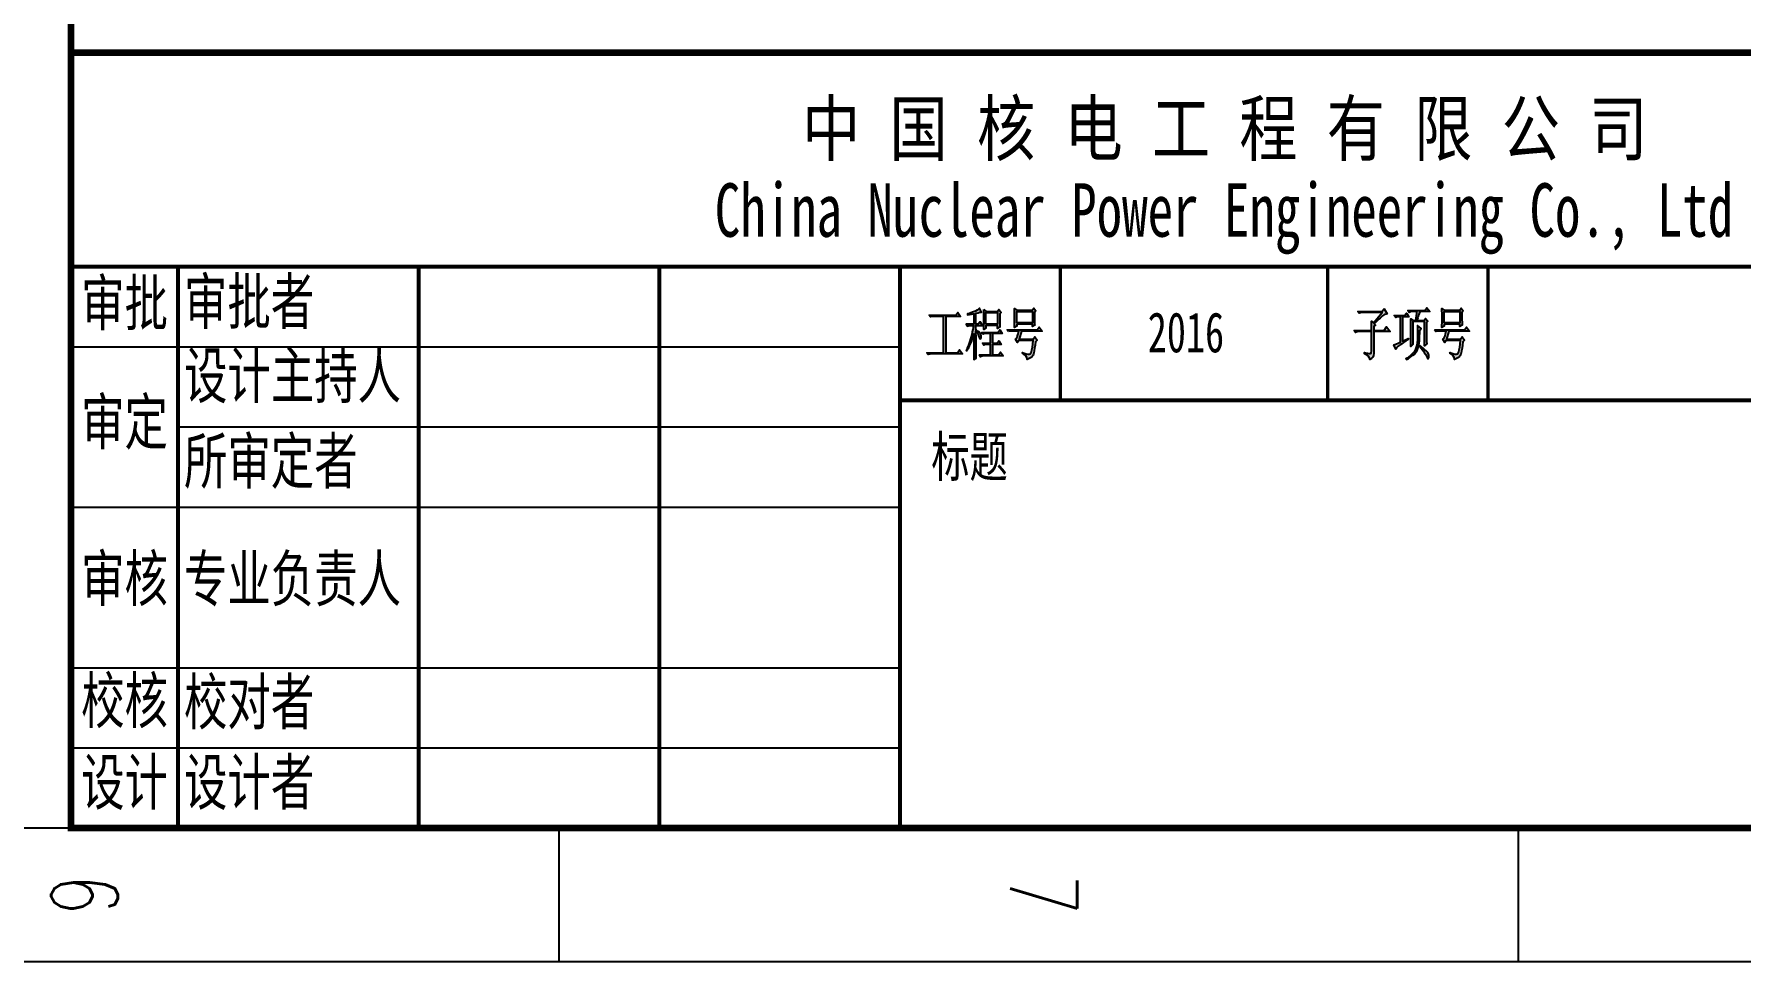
# Model space of a CAD drawing. Extents: x -1177 to -583, y 336 to 1177.
# Drawn here: x -775.6 to -648, y 335.9 to 405.3 of the extents above; entities that cross this region are included whole.
import ezdxf
from ezdxf.enums import TextEntityAlignment as Align

# ---------------------------------------------------------------- set-up
doc = ezdxf.new("R2010")
doc.units = 0
doc.header["$MEASUREMENT"] = 0
for name, color, linetype in [('1', 7, 'Continuous'), ('内层矩形', 1, 'Continuous'), ('图框', 4, 'Continuous'), ('图框定位-中国核电工程有限公司', 1, 'Continuous'), ('图纸标题', 1, 'Continuous'), ('外层矩形', 1, 'Continuous'), ('子项号', 1, 'Continuous'), ('工程号', 1, 'Continuous')]:
    doc.layers.add(name, color=color, linetype=linetype)
doc.styles.add('HZ', font='txt_____.ttf', dxfattribs={"width": 0.7, "bigfont": 'HZTXT'})
doc.styles.add('宋体', font='', dxfattribs={"width": 0.7})
doc.styles.get('宋体').set_extended_font_data('SimSun')

# ---------------------------------------------------------------- blocks, each defined once
blk = doc.blocks.new('tk1')
at = {"layer": '图框'}
for p, q in [((10, 584), (10, -10)), ((0, 502.25), (10, 502.25)), ((0, 430.5), (10, 430.5))]:
    blk.add_line(p, q, dxfattribs=at)
at = {"layer": '图框', "color": 1}
blk.add_line((0, 574), (0, 0), dxfattribs=at)
at = {"layer": '图框', "style": 'HZ', "width": 0.7}
for s, p in [('7', (4.96, 464.26)), ('6', (4.96, 392.51))]:
    blk.add_text(s, height=5, dxfattribs=at).set_placement(p, align=Align.CENTER)
blk = doc.blocks.new('图签')
at = {"layer": '1'}
h = blk.add_hatch(color=7, dxfattribs=at)
h.paths.add_polyline_path([(-114.56, 38.27), (-113.46, 38.27), (-113.67, 38.57), (-113.82, 38.36), (-115.81, 38.36), (-115.72, 38.23), (-115.6, 38.27), (-115.49, 38.27), (-114.73, 38.27), (-114.73, 35.54), (-115.98, 35.54), (-115.88, 35.41), (-115.77, 35.45), (-115.65, 35.46), (-113.31, 35.46), (-113.53, 35.77), (-113.69, 35.54), (-114.56, 35.54)])
h.paths.add_polyline_path([(-112.3, 36.78), (-112.31, 37.06), (-112.31, 37.19), (-112.21, 37.06), (-112.14, 36.91), (-112.09, 36.77), (-112.07, 36.72), (-112.01, 36.59), (-111.94, 36.63), (-111.93, 36.66), (-111.91, 36.81), (-111.95, 36.97), (-111.96, 36.97), (-112.03, 37.06), (-112.14, 37.15), (-112.27, 37.24), (-112.31, 37.26), (-112.31, 37.59), (-111.82, 37.59), (-112, 37.86), (-112.13, 37.68), (-112.31, 37.68), (-112.31, 38.51), (-112.14, 38.55), (-112.01, 38.58), (-111.91, 38.59), (-111.89, 38.59), (-112.04, 38.89), (-112.11, 38.82), (-112.21, 38.75), (-112.35, 38.67), (-112.42, 38.64), (-112.56, 38.58), (-112.68, 38.54), (-112.8, 38.5), (-112.91, 38.47), (-112.95, 38.46), (-112.95, 38.39), (-112.79, 38.42), (-112.65, 38.44), (-112.54, 38.46), (-112.46, 38.47), (-112.46, 37.68), (-113.04, 37.68), (-112.95, 37.54), (-112.84, 37.59), (-112.49, 37.59), (-112.51, 37.44), (-112.54, 37.28), (-112.58, 37.11), (-112.62, 36.93), (-112.67, 36.74), (-112.71, 36.59), (-112.76, 36.43), (-112.81, 36.28), (-112.87, 36.12), (-112.93, 35.96), (-113, 35.8), (-113.03, 35.74), (-113.01, 35.69), (-112.85, 35.95), (-112.78, 36.08), (-112.72, 36.23), (-112.65, 36.38), (-112.59, 36.54), (-112.54, 36.7), (-112.48, 36.88), (-112.46, 36.97), (-112.46, 36.74), (-112.46, 35.58), (-112.46, 35.42), (-112.46, 35.28), (-112.47, 35.15), (-112.47, 35.04), (-112.29, 35.16), (-112.29, 35.22), (-112.3, 35.31), (-112.3, 35.54), (-112.3, 35.69)])
h.paths.add_polyline_path([(-110.53, 38.46), (-110.43, 38.56), (-110.59, 38.79), (-110.7, 38.64), (-111.55, 38.64), (-111.73, 38.79), (-111.72, 38.62), (-111.72, 38.62), (-111.72, 38.44), (-111.71, 38.26), (-111.71, 37.88), (-111.72, 37.7), (-111.72, 37.53), (-111.72, 37.35), (-111.72, 37.29), (-111.56, 37.39), (-111.56, 37.59), (-110.69, 37.59), (-110.69, 37.37), (-110.52, 37.46), (-110.52, 37.56), (-110.53, 37.69), (-110.53, 37.86), (-110.53, 38.06)])
h.paths.add_polyline_path([(-111.56, 38.56), (-110.69, 38.56), (-110.69, 37.68), (-111.56, 37.68)], flags=16)
h.paths.add_polyline_path([(-111.06, 36.99), (-110.35, 36.99), (-110.53, 37.26), (-110.66, 37.07), (-111.88, 37.07), (-111.78, 36.94), (-111.68, 36.99), (-111.21, 36.99), (-111.21, 36.26), (-111.81, 36.26), (-111.71, 36.13), (-111.61, 36.17), (-111.21, 36.17), (-111.21, 35.39), (-112.05, 35.39), (-111.96, 35.26), (-111.84, 35.3), (-111.72, 35.31), (-110.26, 35.31), (-110.46, 35.59), (-110.61, 35.39), (-111.06, 35.39), (-111.06, 36.17), (-110.41, 36.17), (-110.59, 36.44), (-110.72, 36.26), (-111.06, 36.26)])
h.paths.add_polyline_path([(-107.92, 38.01), (-107.92, 38.57), (-107.83, 38.69), (-107.99, 38.89), (-108.1, 38.73), (-109.25, 38.73), (-109.42, 38.86), (-109.42, 38.69), (-109.42, 38.51), (-109.42, 38.33), (-109.42, 37.97), (-109.42, 37.79), (-109.42, 37.62), (-109.42, 37.45), (-109.42, 37.44), (-109.25, 37.53), (-109.25, 37.69), (-108.09, 37.69), (-108.09, 37.51), (-107.91, 37.61), (-107.92, 37.71), (-107.92, 37.84)])
h.paths.add_polyline_path([(-109.25, 38.64), (-108.09, 38.64), (-108.09, 37.78), (-109.25, 37.78)], flags=16)
h.paths.add_polyline_path([(-108.91, 37.17), (-107.36, 37.17), (-107.57, 37.47), (-107.73, 37.26), (-109.97, 37.26), (-109.88, 37.13), (-109.78, 37.17), (-109.11, 37.17), (-109.15, 36.98), (-109.19, 36.82), (-109.21, 36.78), (-109.28, 36.63), (-109.34, 36.56), (-109.21, 36.33), (-109.1, 36.48), (-108.03, 36.48), (-108.06, 36.2), (-108.09, 35.96), (-108.12, 35.78), (-108.16, 35.63), (-108.2, 35.54), (-108.24, 35.48), (-108.32, 35.45), (-108.42, 35.45), (-108.54, 35.48), (-108.69, 35.52), (-108.82, 35.58), (-108.83, 35.51), (-108.69, 35.41), (-108.58, 35.31), (-108.51, 35.2), (-108.48, 35.08), (-108.47, 35.06), (-108.33, 35.12), (-108.22, 35.17), (-108.2, 35.19), (-108.11, 35.28), (-108.04, 35.38), (-108.01, 35.44), (-107.98, 35.55), (-107.95, 35.7), (-107.92, 35.89), (-107.88, 36.13), (-107.85, 36.38), (-107.74, 36.49), (-107.91, 36.74), (-108.04, 36.56), (-109.08, 36.56)])
h = blk.add_hatch(color=7, dxfattribs=at)
h.paths.add_polyline_path([(-82.55, 35.49), (-82.55, 37.13), (-81.32, 37.13), (-81.59, 37.49), (-81.78, 37.21), (-82.55, 37.21), (-82.55, 37.53), (-82.42, 37.62), (-82.52, 37.72), (-82.4, 37.85), (-82.28, 37.96), (-82.18, 38.06), (-82.08, 38.15), (-81.98, 38.23), (-81.9, 38.31), (-81.75, 38.41), (-81.63, 38.45), (-81.54, 38.46), (-81.78, 38.84), (-81.94, 38.64), (-83.74, 38.64), (-83.64, 38.51), (-83.53, 38.54), (-83.41, 38.56), (-81.93, 38.56), (-82.57, 37.78), (-82.73, 37.92), (-82.72, 37.4), (-82.72, 37.21), (-84.01, 37.21), (-83.91, 37.07), (-83.79, 37.11), (-83.68, 37.13), (-82.72, 37.13), (-82.72, 35.71), (-82.75, 35.53), (-82.82, 35.49), (-82.9, 35.5), (-83.01, 35.51), (-83.16, 35.54), (-83.23, 35.56), (-83.23, 35.48), (-83.09, 35.4), (-82.97, 35.31), (-82.9, 35.2), (-82.85, 35.09), (-82.85, 35.04), (-82.72, 35.12), (-82.63, 35.22), (-82.57, 35.34)])
h.paths.add_polyline_path([(-79.62, 37.88), (-78.76, 37.88), (-78.76, 36.07), (-78.59, 36.21), (-78.6, 36.39), (-78.61, 36.74), (-78.61, 37.81), (-78.5, 37.91), (-78.69, 38.12), (-78.79, 37.96), (-79.32, 37.96), (-79.25, 38.17), (-79.2, 38.36), (-79.15, 38.5), (-79.11, 38.62), (-79.11, 38.63), (-78.36, 38.63), (-78.57, 38.91), (-78.72, 38.71), (-80.01, 38.71), (-79.91, 38.57), (-79.79, 38.61), (-79.68, 38.63), (-79.32, 38.63), (-79.33, 38.5), (-79.34, 38.34), (-79.37, 38.14), (-79.39, 37.96), (-79.61, 37.96), (-79.78, 38.09), (-79.78, 37.92), (-79.78, 37.75), (-79.78, 37.4), (-79.77, 37.21), (-79.77, 36.83), (-79.78, 36.63), (-79.78, 36.45), (-79.78, 36.28), (-79.78, 36.12), (-79.78, 36.01), (-79.62, 36.16)])
h.paths.add_polyline_path([(-80.17, 36.41), (-80, 36.52), (-79.95, 36.56), (-79.97, 36.62), (-80.39, 36.42), (-80.39, 38.24), (-79.92, 38.24), (-80.11, 38.51), (-80.25, 38.33), (-81.01, 38.33), (-80.91, 38.19), (-80.8, 38.23), (-80.68, 38.24), (-80.54, 38.24), (-80.54, 36.36), (-80.72, 36.27), (-80.86, 36.21), (-80.97, 36.17), (-81.03, 36.14), (-81.04, 36.14), (-80.9, 35.83), (-80.84, 35.93), (-80.76, 36.01), (-80.72, 36.04), (-80.65, 36.09), (-80.57, 36.15), (-80.46, 36.23), (-80.33, 36.31)])
h.paths.add_polyline_path([(-79.19, 36.03), (-79.17, 36.13), (-79.15, 36.26), (-79.13, 36.42), (-79.12, 36.6), (-79.12, 36.79), (-79.11, 37.01), (-79.11, 37.24), (-79, 37.36), (-79.27, 37.58), (-79.27, 37.39), (-79.27, 37.03), (-79.28, 36.68), (-79.28, 36.51), (-79.3, 36.31), (-79.33, 36.13), (-79.37, 35.96), (-79.42, 35.82), (-79.47, 35.72), (-79.53, 35.63), (-79.6, 35.54), (-79.69, 35.45), (-79.8, 35.35), (-79.92, 35.26), (-80.06, 35.16), (-80.15, 35.11), (-80.11, 35.06), (-79.96, 35.13), (-79.84, 35.21), (-79.72, 35.29), (-79.62, 35.36), (-79.53, 35.43), (-79.48, 35.48), (-79.39, 35.59), (-79.31, 35.71), (-79.24, 35.86)])
h.paths.add_polyline_path([(-78.72, 35.78), (-78.84, 35.88), (-78.99, 36), (-79.1, 36.09), (-79.12, 36.04), (-79.01, 35.89), (-78.91, 35.77), (-78.83, 35.66), (-78.77, 35.58), (-78.68, 35.44), (-78.61, 35.3), (-78.56, 35.21), (-78.49, 35.11), (-78.43, 35.21), (-78.43, 35.38), (-78.48, 35.52), (-78.5, 35.56), (-78.55, 35.62), (-78.62, 35.69)])
h.paths.add_polyline_path([(-75.95, 38.01), (-75.95, 38.57), (-75.86, 38.69), (-76.02, 38.89), (-76.12, 38.73), (-77.28, 38.73), (-77.45, 38.86), (-77.45, 38.69), (-77.44, 38.51), (-77.44, 37.79), (-77.45, 37.62), (-77.45, 37.45), (-77.45, 37.44), (-77.28, 37.53), (-77.28, 37.69), (-76.11, 37.69), (-76.11, 37.51), (-75.94, 37.61), (-75.94, 37.71), (-75.94, 37.84)])
h.paths.add_polyline_path([(-77.28, 38.64), (-76.11, 38.64), (-76.11, 37.78), (-77.28, 37.78)], flags=16)
h.paths.add_polyline_path([(-76.94, 37.17), (-75.39, 37.17), (-75.6, 37.47), (-75.75, 37.26), (-78, 37.26), (-77.91, 37.13), (-77.8, 37.17), (-77.14, 37.17), (-77.18, 36.98), (-77.21, 36.82), (-77.23, 36.78), (-77.31, 36.63), (-77.37, 36.56), (-77.23, 36.33), (-77.12, 36.48), (-76.05, 36.48), (-76.08, 36.2), (-76.12, 35.96), (-76.15, 35.78), (-76.19, 35.63), (-76.23, 35.54), (-76.27, 35.48), (-76.27, 35.48), (-76.35, 35.45), (-76.45, 35.45), (-76.56, 35.48), (-76.72, 35.52), (-76.84, 35.58), (-76.86, 35.51), (-76.72, 35.41), (-76.61, 35.31), (-76.54, 35.2), (-76.5, 35.08), (-76.5, 35.06), (-76.36, 35.12), (-76.25, 35.17), (-76.23, 35.19), (-76.13, 35.28), (-76.07, 35.38), (-76.04, 35.44), (-76.01, 35.55), (-75.98, 35.7), (-75.94, 35.89), (-75.91, 36.13), (-75.88, 36.38), (-75.76, 36.49), (-75.94, 36.74), (-76.07, 36.56), (-77.1, 36.56)])
at = {"layer": '1', "color": 7}
for p, q in [((-180, 36), (-118, 36)), ((-172, 30), (-118, 30)), ((-180, 24), (-118, 24)), ((-180, 12), (-118, 12)), ((-180, 6), (-118, 6)), ((0, 0), (-180, 0))]:
    blk.add_line(p, q, dxfattribs=at)
at = {"layer": '1'}
blk.add_line((0, 0), (-180, 0), dxfattribs=at)
at = {"layer": '1', "color": 7, "const_width": 0.5}
for points in [[(-180, 0), (0, 0), (0, 131.76), (-180, 131.76)], [(-180, 58), (0, 58), (0, 0), (-180, 0)]]:
    blk.add_lwpolyline(points, close=True, dxfattribs=at)
at = {"layer": '1', "color": 7}
for points, const_width in [([(-180, 42), (0, 42)], 0.3), ([(-172, 42), (-172, 0)], 0.3), ([(-154, 42), (-154, 0)], 0.3), ([(-136, 42), (-136, 0)], 0.3), ([(-118, 42), (-118, 0)], 0.3), ([(-106, 42), (-106, 32)], 0.25), ([(-86, 42), (-86, 32)], 0.25), ([(-74, 42), (-74, 32)], 0.25), ([(-118, 32), (0, 32)], 0.3)]:
    blk.add_lwpolyline(points, dxfattribs=dict(at, const_width=const_width))
for points in [[(-115.65, 35.46), (-115.77, 35.45), (-115.88, 35.41), (-115.98, 35.54), (-114.73, 35.54), (-114.73, 38.27), (-115.49, 38.27), (-115.6, 38.27), (-115.72, 38.23), (-115.81, 38.36), (-113.82, 38.36), (-113.67, 38.57), (-113.46, 38.27), (-114.56, 38.27), (-114.56, 35.54), (-113.69, 35.54), (-113.53, 35.77), (-113.31, 35.46)], [(-112.09, 36.77), (-112.07, 36.72), (-112.01, 36.59), (-111.94, 36.63), (-111.93, 36.66), (-111.91, 36.81), (-111.95, 36.97), (-111.96, 36.97), (-112.03, 37.06), (-112.14, 37.15), (-112.27, 37.24), (-112.31, 37.26), (-112.31, 37.59), (-111.82, 37.59), (-112, 37.86), (-112.13, 37.68), (-112.31, 37.68), (-112.31, 38.51), (-112.14, 38.55), (-112.01, 38.58), (-111.91, 38.59), (-111.89, 38.59), (-112.04, 38.89), (-112.11, 38.82), (-112.21, 38.75), (-112.35, 38.67), (-112.42, 38.64), (-112.56, 38.58), (-112.68, 38.54), (-112.8, 38.5), (-112.91, 38.47), (-112.95, 38.46), (-112.95, 38.39), (-112.79, 38.42), (-112.65, 38.44), (-112.54, 38.46), (-112.46, 38.47), (-112.46, 37.68), (-113.04, 37.68), (-112.95, 37.54), (-112.84, 37.59), (-112.49, 37.59), (-112.51, 37.44), (-112.54, 37.28), (-112.58, 37.11), (-112.62, 36.93), (-112.67, 36.74), (-112.71, 36.59), (-112.76, 36.43), (-112.81, 36.28), (-112.87, 36.12), (-112.93, 35.96), (-113, 35.8), (-113.03, 35.74), (-113.01, 35.69), (-112.85, 35.95), (-112.78, 36.08), (-112.72, 36.23), (-112.65, 36.38), (-112.59, 36.54), (-112.54, 36.7), (-112.48, 36.88), (-112.46, 36.97), (-112.46, 36.74), (-112.46, 35.58), (-112.46, 35.42), (-112.46, 35.28), (-112.47, 35.15), (-112.47, 35.04), (-112.29, 35.16), (-112.29, 35.22), (-112.3, 35.31), (-112.3, 35.54), (-112.3, 35.69), (-112.3, 36.78), (-112.31, 37.06), (-112.31, 37.19), (-112.21, 37.06), (-112.14, 36.91)], [(-111.56, 37.68), (-111.56, 38.56), (-110.69, 38.56), (-110.69, 37.68)], [(-109.25, 38.73), (-108.1, 38.73), (-107.99, 38.89), (-107.83, 38.69), (-107.92, 38.57), (-107.92, 38.01), (-107.92, 37.84), (-107.92, 37.71), (-107.91, 37.61), (-108.09, 37.51), (-108.09, 37.69), (-109.25, 37.69), (-109.25, 37.53), (-109.42, 37.44), (-109.42, 37.45), (-109.42, 37.62), (-109.42, 37.79), (-109.42, 37.97), (-109.42, 38.33), (-109.42, 38.51), (-109.42, 38.69), (-109.42, 38.86)], [(-109.25, 37.78), (-109.25, 38.64), (-108.09, 38.64), (-108.09, 37.78)], [(-81.9, 38.31), (-81.98, 38.23), (-82.08, 38.15), (-82.18, 38.06), (-82.28, 37.96), (-82.4, 37.85), (-82.52, 37.72), (-82.42, 37.62), (-82.55, 37.53), (-82.55, 37.21), (-81.78, 37.21), (-81.59, 37.49), (-81.32, 37.13), (-82.55, 37.13), (-82.55, 35.49), (-82.57, 35.34), (-82.63, 35.22), (-82.72, 35.12), (-82.85, 35.04), (-82.85, 35.09), (-82.9, 35.2), (-82.97, 35.31), (-83.09, 35.4), (-83.23, 35.48), (-83.23, 35.56), (-83.16, 35.54), (-83.01, 35.51), (-82.9, 35.5), (-82.82, 35.49), (-82.75, 35.53), (-82.72, 35.71), (-82.72, 37.13), (-83.68, 37.13), (-83.79, 37.11), (-83.91, 37.07), (-84.01, 37.21), (-82.72, 37.21), (-82.72, 37.4), (-82.73, 37.92), (-82.57, 37.78), (-81.93, 38.56), (-83.41, 38.56), (-83.53, 38.54), (-83.64, 38.51), (-83.74, 38.64), (-81.94, 38.64), (-81.78, 38.84), (-81.54, 38.46), (-81.63, 38.45), (-81.75, 38.41)], [(-80.76, 36.01), (-80.84, 35.93), (-80.9, 35.83), (-81.04, 36.14), (-81.03, 36.14), (-80.97, 36.17), (-80.86, 36.21), (-80.72, 36.27), (-80.54, 36.36), (-80.54, 38.24), (-80.68, 38.24), (-80.8, 38.23), (-80.91, 38.19), (-81.01, 38.33), (-80.25, 38.33), (-80.11, 38.51), (-79.92, 38.24), (-80.39, 38.24), (-80.39, 36.42), (-79.97, 36.62), (-79.95, 36.56), (-80, 36.52), (-80.17, 36.41), (-80.33, 36.31), (-80.46, 36.23), (-80.57, 36.15), (-80.65, 36.09), (-80.72, 36.04)], [(-79.78, 36.28), (-79.78, 36.45), (-79.78, 36.63), (-79.77, 36.83), (-79.77, 37.21), (-79.78, 37.4), (-79.78, 37.75), (-79.78, 37.92), (-79.78, 38.09), (-79.61, 37.96), (-79.39, 37.96), (-79.37, 38.14), (-79.34, 38.34), (-79.33, 38.5), (-79.32, 38.63), (-79.68, 38.63), (-79.79, 38.61), (-79.91, 38.57), (-80.01, 38.71), (-78.72, 38.71), (-78.57, 38.91), (-78.36, 38.63), (-79.11, 38.63), (-79.11, 38.62), (-79.15, 38.5), (-79.2, 38.36), (-79.25, 38.17), (-79.32, 37.96), (-78.79, 37.96), (-78.69, 38.12), (-78.5, 37.91), (-78.61, 37.81), (-78.61, 36.74), (-78.6, 36.39), (-78.59, 36.21), (-78.76, 36.07), (-78.76, 37.88), (-79.62, 37.88), (-79.62, 36.16), (-79.78, 36.01), (-79.78, 36.12)], [(-76.12, 38.73), (-76.02, 38.89), (-75.86, 38.69), (-75.95, 38.57), (-75.95, 38.01), (-75.94, 37.84), (-75.94, 37.71), (-75.94, 37.61), (-76.11, 37.51), (-76.11, 37.69), (-77.28, 37.69), (-77.28, 37.53), (-77.45, 37.44), (-77.45, 37.45), (-77.45, 37.62), (-77.44, 37.79), (-77.44, 38.51), (-77.45, 38.69), (-77.45, 38.86), (-77.28, 38.73)], [(-77.28, 37.78), (-77.28, 38.64), (-76.11, 38.64), (-76.11, 37.78)], [(-111.06, 36.26), (-110.72, 36.26), (-110.59, 36.44), (-110.41, 36.17), (-111.06, 36.17), (-111.06, 35.39), (-110.61, 35.39), (-110.46, 35.59), (-110.26, 35.31), (-111.72, 35.31), (-111.84, 35.3), (-111.96, 35.26), (-112.05, 35.39), (-111.21, 35.39), (-111.21, 36.17), (-111.61, 36.17), (-111.71, 36.13), (-111.81, 36.26), (-111.21, 36.26), (-111.21, 36.99), (-111.68, 36.99), (-111.78, 36.94), (-111.88, 37.07), (-110.66, 37.07), (-110.53, 37.26), (-110.35, 36.99), (-111.06, 36.99)], [(-109.88, 37.13), (-109.97, 37.26), (-107.73, 37.26), (-107.57, 37.47), (-107.36, 37.17), (-108.91, 37.17), (-109.08, 36.56), (-108.04, 36.56), (-107.91, 36.74), (-107.74, 36.49), (-107.85, 36.38), (-107.88, 36.13), (-107.92, 35.89), (-107.95, 35.7), (-107.98, 35.55), (-108.01, 35.44), (-108.04, 35.38), (-108.11, 35.28), (-108.2, 35.19), (-108.22, 35.17), (-108.33, 35.12), (-108.47, 35.06), (-108.48, 35.08), (-108.51, 35.2), (-108.58, 35.31), (-108.69, 35.41), (-108.83, 35.51), (-108.82, 35.58), (-108.69, 35.52), (-108.54, 35.48), (-108.42, 35.45), (-108.32, 35.45), (-108.25, 35.48), (-108.24, 35.48), (-108.2, 35.54), (-108.16, 35.63), (-108.12, 35.78), (-108.09, 35.96), (-108.06, 36.2), (-108.03, 36.48), (-109.1, 36.48), (-109.21, 36.33), (-109.34, 36.56), (-109.28, 36.63), (-109.21, 36.78), (-109.19, 36.82), (-109.15, 36.98), (-109.11, 37.17), (-109.78, 37.17)], [(-79.48, 35.48), (-79.39, 35.59), (-79.31, 35.71), (-79.24, 35.86), (-79.19, 36.03), (-79.17, 36.13), (-79.15, 36.26), (-79.13, 36.42), (-79.12, 36.6), (-79.12, 36.79), (-79.11, 37.01), (-79.11, 37.24), (-79, 37.36), (-79.27, 37.58), (-79.27, 37.39), (-79.27, 37.03), (-79.28, 36.68), (-79.28, 36.51), (-79.3, 36.31), (-79.33, 36.13), (-79.37, 35.96), (-79.42, 35.82), (-79.47, 35.72), (-79.53, 35.63), (-79.6, 35.54), (-79.69, 35.45), (-79.8, 35.35), (-79.92, 35.26), (-80.06, 35.16), (-80.15, 35.11), (-80.11, 35.06), (-79.96, 35.13), (-79.84, 35.21), (-79.72, 35.29), (-79.62, 35.36), (-79.53, 35.43)], [(-78, 37.26), (-75.75, 37.26), (-75.6, 37.47), (-75.39, 37.17), (-76.94, 37.17), (-77.1, 36.56), (-76.07, 36.56), (-75.94, 36.74), (-75.76, 36.49), (-75.88, 36.38), (-75.91, 36.13), (-75.94, 35.89), (-75.98, 35.7), (-76.01, 35.55), (-76.04, 35.44), (-76.07, 35.38), (-76.13, 35.28), (-76.23, 35.19), (-76.25, 35.17), (-76.36, 35.12), (-76.5, 35.06), (-76.5, 35.08), (-76.54, 35.2), (-76.61, 35.31), (-76.72, 35.41), (-76.86, 35.51), (-76.84, 35.58), (-76.72, 35.52), (-76.56, 35.48), (-76.45, 35.45), (-76.35, 35.45), (-76.27, 35.48), (-76.27, 35.48), (-76.23, 35.54), (-76.19, 35.63), (-76.15, 35.78), (-76.12, 35.96), (-76.08, 36.2), (-76.05, 36.48), (-77.12, 36.48), (-77.23, 36.33), (-77.37, 36.56), (-77.31, 36.63), (-77.23, 36.78), (-77.21, 36.82), (-77.18, 36.98), (-77.14, 37.17), (-77.8, 37.17), (-77.91, 37.13)], [(-78.91, 35.77), (-78.83, 35.66), (-78.77, 35.58), (-78.68, 35.44), (-78.61, 35.3), (-78.56, 35.21), (-78.49, 35.11), (-78.43, 35.21), (-78.43, 35.21), (-78.43, 35.38), (-78.48, 35.52), (-78.5, 35.56), (-78.55, 35.62), (-78.62, 35.69), (-78.72, 35.78), (-78.84, 35.88), (-78.99, 36), (-79.1, 36.09), (-79.12, 36.04), (-79.01, 35.89)]]:
    blk.add_lwpolyline(points, close=True, dxfattribs=at)
for points in [[(-111.72, 38.62), (-111.73, 38.79)], [(-111.72, 38.79), (-111.55, 38.64), (-110.7, 38.64), (-110.59, 38.79), (-110.43, 38.56), (-110.53, 38.46), (-110.53, 38.06), (-110.53, 37.86), (-110.53, 37.69), (-110.52, 37.56), (-110.52, 37.46), (-110.69, 37.37), (-110.69, 37.59), (-111.56, 37.59), (-111.56, 37.39), (-111.72, 37.29), (-111.72, 37.35), (-111.72, 37.53), (-111.72, 37.7), (-111.71, 37.88), (-111.71, 38.26), (-111.72, 38.44), (-111.72, 38.62)]]:
    blk.add_lwpolyline(points, dxfattribs=at)
at = {"layer": '图框'}
blk.add_line((0, 0), (-180, 0), dxfattribs=at)
at = {"char_height": 3.4, "attachment_point": 1, "style": '宋体'}
for s, width, heights, insert in [('\\pxqc;审批', 8, [4.44], (-180, 40.98)), ('\\pxqd;审批者', 17.1953, [0], (-171.55, 41.09)), ('\\pxqd;设计主持人', 17.1953, [0], (-171.55, 35.56)), ('\\pxqc;审定', 8, [0], (-180, 32.09)), ('\\pxqd;所审定者', 17.1953, [0], (-171.55, 29.16)), ('\\pxqc;审核', 8, [0], (-180, 20.38)), ('\\pxqd;专业负责人', 17.1953, [0], (-171.55, 20.36)), ('\\pxqc;校核', 8, [0], (-180, 11.25)), ('\\pxqd;校对者', 17.1953, [4.42], (-171.55, 11.15)), ('\\pxqc;设计', 8, [0], (-180, 5.15)), ('\\pxqd;设计者', 17.1953, [4.42], (-171.55, 5.15))]:
    blk.add_mtext_dynamic_manual_height_columns(s, width=width, gutter_width=1, heights=heights, dxfattribs=dict(at, insert=insert))
at = {"linetype": 'Continuous', "insert": (-96.6, 37.06), "char_height": 3, "attachment_point": 5, "style": '宋体'}
blk.add_mtext_dynamic_manual_height_columns('2016', width=17.3088, gutter_width=1, heights=[0], dxfattribs=at)
at = {"layer": '1', "color": 7, "style": '宋体'}
for s, height, width, p in [('中 国 核 电 工 程 有 限 公 司', 4, 0.8, (-125.32, 50.33)), ('China Nuclear Power Engineering Co., Ltd', 4, 0.7, (-131.85, 44.23)), ('标题', 3, 0.7, (-115.65, 26.28))]:
    blk.add_text(s, height=height, dxfattribs=dict(at, width=width)).set_placement(p)
blk = doc.blocks.new('*U14')
blk.add_blockref('图签', (0, 0))

msp = doc.modelspace()

# ---------------------------------------------------------------- linework, layer by layer
at = {"layer": '内层矩形'}
msp.add_lwpolyline([(-1166.88, 1151.93), (-592.88, 1151.93), (-592.88, 345.93), (-1166.88, 345.93)], close=True, dxfattribs=at)
at = {"layer": '图框定位-中国核电工程有限公司'}
msp.add_lwpolyline([(-772.88, 403.93), (-592.88, 403.93), (-592.88, 387.93), (-772.88, 387.93)], close=True, dxfattribs=at)
at = {"layer": '图纸标题'}
msp.add_lwpolyline([(-710.88, 377.93), (-620.88, 377.93), (-620.88, 345.93), (-710.88, 345.93)], close=True, dxfattribs=at)
at = {"layer": '外层矩形'}
msp.add_lwpolyline([(-1176.88, 1176.93), (-582.88, 1176.93), (-582.88, 335.93), (-1176.88, 335.93)], close=True, dxfattribs=at)
at = {"layer": '子项号'}
msp.add_lwpolyline([(-666.88, 387.93), (-646.88, 387.93), (-646.88, 377.93), (-666.88, 377.93)], close=True, dxfattribs=at)
at = {"layer": '工程号'}
msp.add_lwpolyline([(-698.88, 387.93), (-678.88, 387.93), (-678.88, 377.93), (-698.88, 377.93)], close=True, dxfattribs=at)

# ---------------------------------------------------------------- block references
at = {"linetype": 'Continuous', "rotation": 270}
msp.add_blockref('tk1', (-1166.88, 345.93), dxfattribs=at)
msp.add_blockref('*U14', (-592.88, 345.93))

doc.saveas('drawing.dxf')
